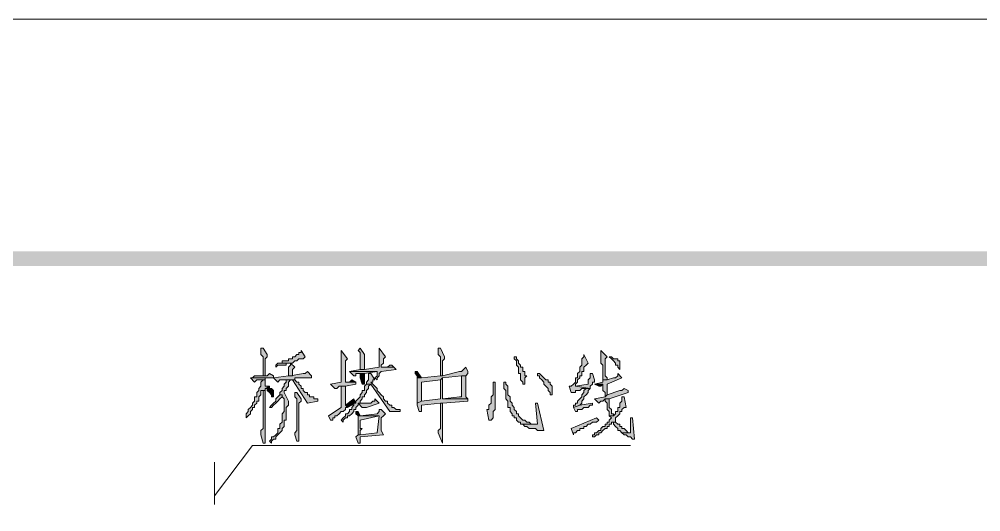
# Model space of a CAD drawing. Header units: millimetres. Extents: x 6 to 291, y 4 to 206.
# Drawn here: x 142.3 to 161.59, y 195.86 to 205.74 of the extents above; entities that cross this region are included whole.
import ezdxf

# ---------------------------------------------------------------- set-up
doc = ezdxf.new("R2010")
doc.units = ezdxf.units.MM
doc.layers.add('C00-00-00', color=7, linetype='Continuous')

msp = doc.modelspace()

# ---------------------------------------------------------------- hatches: boundary and pattern name
at = {"layer": 'C00-00-00'}
h = msp.add_hatch(color=256, dxfattribs=at)
h.dxf.hatch_style = 2
h.paths.add_polyline_path([(17.653, 201.083336), (17.907, 200.787002), (286.469659, 201.083336)])
h = msp.add_hatch(color=256, dxfattribs=at)
h.dxf.hatch_style = 2
h.paths.add_polyline_path([(17.907, 200.787002), (286.469659, 201.083336), (286.173327, 200.787002)])
h = msp.add_hatch(color=256, dxfattribs=at)
h.dxf.hatch_style = 2
h.paths.add_polyline_path([(147.193002, 199.136003), (147.150669, 199.136003), (147.150669, 199.093669), (147.150669, 199.009003), (147.193002, 198.966669), (147.193002, 198.585669), (147.235335, 198.585669), (147.235335, 198.712669), (147.235335, 198.755003), (147.235335, 198.924336), (147.277669, 198.966669), (147.277669, 199.009003)])
h = msp.add_hatch(color=256, dxfattribs=at)
h.dxf.hatch_style = 2
h.paths.add_polyline_path([(147.955003, 199.093669), (147.955003, 199.051336), (147.91267, 199.051336), (147.91267, 199.009003), (147.870337, 199.009003), (147.828003, 198.966669), (147.78567, 198.966669), (147.78567, 198.924336), (147.743337, 198.924336), (147.701003, 198.924336), (147.701003, 198.882003), (147.65867, 198.882003), (147.616337, 198.882003), (147.574003, 198.882003), (147.574003, 198.839669), (147.53167, 198.839669), (147.743337, 198.839669), (147.743337, 198.797336), (147.701003, 198.755003), (147.701003, 198.670336), (147.701003, 198.628003), (147.701003, 198.585669), (147.743337, 198.585669), (147.78567, 198.585669), (147.78567, 198.628003), (147.78567, 198.670336), (147.78567, 198.712669), (147.828003, 198.755003), (147.743337, 198.839669), (147.78567, 198.839669), (147.828003, 198.882003), (147.870337, 198.882003), (147.91267, 198.924336), (147.955003, 198.924336), (147.997337, 198.924336), (148.03967, 198.966669)])
h = msp.add_hatch(color=256, dxfattribs=at)
h.dxf.hatch_style = 2
h.paths.add_polyline_path([(148.759331, 199.093669), (148.759331, 199.051336), (148.759331, 198.966669), (148.759331, 198.458669), (148.547664, 198.416336), (148.632331, 198.331669), (148.674664, 198.331669), (148.716997, 198.374003), (148.759331, 198.374003), (148.843997, 198.374003), (149.055664, 198.416336), (149.055664, 198.458669), (148.843997, 198.458669), (148.843997, 198.670336), (148.843997, 198.797336), (148.843997, 198.839669), (148.843997, 198.882003), (148.886331, 198.924336)])
h = msp.add_hatch(color=256, dxfattribs=at)
h.dxf.hatch_style = 2
h.paths.add_polyline_path([(149.521332, 199.136003), (149.521332, 199.093669), (149.521332, 199.051336), (149.521332, 198.839669), (149.521332, 198.755003), (149.224999, 198.712669), (149.140332, 198.712669), (148.928665, 198.670336), (149.478999, 198.670336), (149.478999, 198.628003), (149.478999, 198.585669), (149.436665, 198.543336), (149.478999, 198.501003), (149.478999, 198.543336), (149.521332, 198.585669), (149.521332, 198.628003), (149.563665, 198.670336), (149.859999, 198.712669), (149.817665, 198.755003), (149.563665, 198.755003), (149.563665, 198.797336), (149.605999, 198.839669), (149.605999, 198.882003), (149.605999, 198.924336), (149.648332, 198.966669)])
h = msp.add_hatch(color=256, dxfattribs=at)
h.dxf.hatch_style = 2
h.paths.add_polyline_path([(149.140331, 199.136003), (149.097998, 199.093669), (149.140331, 199.051336), (149.140331, 199.009003), (149.140331, 198.966669), (149.140331, 198.712669), (149.224998, 198.712669), (149.224998, 198.966669), (149.224998, 199.009003)])
h = msp.add_hatch(color=256, dxfattribs=at)
h.dxf.hatch_style = 2
h.paths.add_polyline_path([(150.749003, 199.136003), (150.706669, 199.136003), (150.706669, 199.093669), (150.706669, 199.009003), (150.749003, 198.966669), (150.749003, 198.585669), (150.791336, 198.585669), (150.791336, 198.712669), (150.791336, 198.755003), (150.791336, 198.882003), (150.833669, 198.924336), (150.833669, 198.966669)])
h = msp.add_hatch(color=256, dxfattribs=at)
h.dxf.hatch_style = 2
h.paths.add_polyline_path([(153.627671, 199.009003), (153.627671, 198.96667), (153.585337, 198.924336), (153.585337, 198.83967), (153.585337, 198.797336), (153.543004, 198.755003), (153.543004, 198.71267), (153.543004, 198.670336), (153.500671, 198.628003), (153.500671, 198.58567), (153.500671, 198.543336), (153.458337, 198.543336), (153.458337, 198.501003), (153.458337, 198.45867), (153.416004, 198.416336), (153.373671, 198.374003), (153.331337, 198.374003), (153.373671, 198.247003), (153.416004, 198.247003), (153.458337, 198.247003), (153.458337, 198.289336), (153.500671, 198.289336), (153.543004, 198.289336), (153.585337, 198.33167), (153.627671, 198.33167), (153.754671, 198.33167), (153.458337, 198.374003), (153.458337, 198.416336), (153.500671, 198.45867), (153.500671, 198.501003), (153.543004, 198.543336), (153.543004, 198.58567), (153.585337, 198.58567), (153.585337, 198.628003), (153.585337, 198.670336), (153.627671, 198.670336), (153.627671, 198.71267), (153.627671, 198.755003), (153.670004, 198.797336), (153.712337, 198.83967)])
h = msp.add_hatch(color=256, dxfattribs=at)
h.dxf.hatch_style = 2
h.paths.add_polyline_path([(153.966329, 199.093669), (153.966329, 199.051336), (153.966329, 199.009003), (153.966329, 198.839669), (154.008662, 198.797336), (154.008662, 198.501003), (154.093329, 198.501003), (154.093329, 198.543336), (154.050996, 198.585669), (154.050996, 198.797336), (154.050996, 198.924336), (154.093329, 198.966669)])
h = msp.add_hatch(color=256, dxfattribs=at)
h.dxf.hatch_style = 2
h.paths.add_polyline_path([(147.53166, 198.839669), (147.489327, 198.839669), (147.446994, 198.797335), (147.446994, 198.755002), (147.489327, 198.797335), (147.573994, 198.797335), (147.616327, 198.797335), (147.65866, 198.797335), (147.65866, 198.839669), (147.743327, 198.839669)])
h = msp.add_hatch(color=256, dxfattribs=at)
h.dxf.hatch_style = 2
h.paths.add_polyline_path([(152.273005, 198.96667), (152.230672, 198.96667), (152.230672, 198.924336), (152.273005, 198.882003), (152.273005, 198.83967), (152.273005, 198.797336), (152.315339, 198.755003), (152.315339, 198.71267), (152.315339, 198.670336), (152.315339, 198.628003), (152.357672, 198.628003), (152.357672, 198.58567), (152.357672, 198.543336), (152.357672, 198.501003), (152.400005, 198.45867), (152.400005, 198.416336), (152.442339, 198.416336), (152.442339, 198.45867), (152.442339, 198.501003), (152.442339, 198.543336), (152.484672, 198.58567), (152.442339, 198.58567), (152.442339, 198.628003), (152.442339, 198.670336), (152.400005, 198.670336), (152.400005, 198.71267), (152.400005, 198.755003), (152.357672, 198.755003), (152.357672, 198.797336), (152.315339, 198.83967), (152.315339, 198.882003), (152.273005, 198.924336)])
h = msp.add_hatch(color=256, dxfattribs=at)
h.dxf.hatch_style = 2
h.paths.add_polyline_path([(154.177992, 198.96667), (154.135659, 198.96667), (154.177992, 198.924336), (154.220326, 198.882003), (154.262659, 198.83967), (154.262659, 198.797336), (154.304992, 198.797336), (154.304992, 198.755003), (154.347326, 198.71267), (154.347326, 198.755003), (154.347326, 198.882003), (154.304992, 198.882003), (154.304992, 198.924336), (154.262659, 198.924336), (154.220326, 198.924336)])
h = msp.add_hatch(color=256, dxfattribs=at)
h.dxf.hatch_style = 2
h.paths.add_polyline_path([(147.319997, 198.628002), (147.277663, 198.585669), (147.150663, 198.585669), (147.10833, 198.585669), (147.023663, 198.585669), (146.98133, 198.543336), (146.938997, 198.543336), (147.404663, 198.543336), (147.404663, 198.585669)])
h = msp.add_hatch(color=256, dxfattribs=at)
h.dxf.hatch_style = 2
h.paths.add_polyline_path([(148.081998, 198.670336), (148.039665, 198.628002), (147.997331, 198.628002), (147.743331, 198.585669), (147.700998, 198.585669), (147.404665, 198.543336), (147.489331, 198.458669), (147.531665, 198.501002), (147.573998, 198.501002), (147.658665, 198.501002), (147.827998, 198.501002), (147.827998, 198.543336), (148.166665, 198.543336), (148.166665, 198.585669)])
h = msp.add_hatch(color=256, dxfattribs=at)
h.dxf.hatch_style = 2
h.paths.add_polyline_path([(148.928668, 198.670336), (149.013335, 198.585669), (149.055668, 198.585669), (149.055668, 198.628002), (149.140335, 198.628002), (149.225001, 198.628002), (149.479001, 198.670336)])
h = msp.add_hatch(color=256, dxfattribs=at)
h.dxf.hatch_style = 2
h.paths.add_polyline_path([(149.225, 198.628002), (149.140333, 198.628002), (149.140333, 198.543336), (149.182667, 198.416336), (149.225, 198.416336)])
h = msp.add_hatch(color=256, dxfattribs=at)
h.dxf.hatch_style = 2
h.paths.add_polyline_path([(149.351995, 198.628002), (149.309661, 198.628002), (149.309661, 198.585669), (149.309661, 198.543336), (149.309661, 198.501002), (149.267328, 198.458669), (149.267328, 198.416336), (149.351995, 198.416336), (149.732995, 197.866002), (149.944661, 197.866002), (149.944661, 197.908336), (149.902328, 197.908336), (149.859995, 197.908336), (149.817661, 197.950669), (149.775328, 197.950669), (149.775328, 197.993002), (149.732995, 197.993002), (149.690661, 198.035336), (149.690661, 198.077669), (149.648328, 198.077669), (149.605995, 198.120002), (149.605995, 198.162336), (149.563661, 198.204669), (149.521328, 198.247002), (149.478995, 198.289336), (149.478995, 198.331669), (149.436661, 198.374002), (149.394328, 198.416336), (149.351995, 198.458669), (149.394328, 198.458669), (149.394328, 198.501002), (149.436661, 198.501002)])
h = msp.add_hatch(color=256, dxfattribs=at)
h.dxf.hatch_style = 2
h.paths.add_polyline_path([(149.775338, 198.797335), (149.733004, 198.797335), (149.690671, 198.755002), (149.563671, 198.755002), (149.817671, 198.755002)])
h = msp.add_hatch(color=256, dxfattribs=at)
h.dxf.hatch_style = 2
h.paths.add_polyline_path([(150.283333, 198.670336), (150.241, 198.670336), (150.241, 198.628002), (150.283333, 198.585669), (150.283333, 198.543336), (150.368, 198.543336)])
h = msp.add_hatch(color=256, dxfattribs=at)
h.dxf.hatch_style = 2
h.paths.add_polyline_path([(151.256998, 198.755002), (151.214665, 198.712669), (151.172331, 198.670336), (151.129998, 198.670336), (150.791331, 198.585669), (150.748998, 198.585669), (150.367998, 198.543336), (150.283331, 198.543336), (150.283331, 198.501002), (150.283331, 198.035336), (150.367998, 198.077669), (150.367998, 198.120002), (150.367998, 198.289336), (150.367998, 198.331669), (150.367998, 198.458669), (150.748998, 198.501002), (150.791331, 198.543336), (151.172331, 198.585669), (151.256998, 198.585669), (151.299331, 198.628002), (151.299331, 198.670336)])
h = msp.add_hatch(color=256, dxfattribs=at)
h.dxf.hatch_style = 2
h.paths.add_polyline_path([(152.696332, 198.628002), (152.696332, 198.585669), (152.738665, 198.585669), (152.738665, 198.543336), (152.780999, 198.501002), (152.823332, 198.458669), (152.823332, 198.416336), (152.865665, 198.374002), (152.907999, 198.331669), (152.907999, 198.289336), (152.950332, 198.247002), (152.950332, 198.204669), (152.992665, 198.204669), (152.992665, 198.374002), (152.950332, 198.416336), (152.950332, 198.458669), (152.907999, 198.458669), (152.907999, 198.501002), (152.865665, 198.501002), (152.823332, 198.543336), (152.780999, 198.585669), (152.738665, 198.628002)])
h = msp.add_hatch(color=256, dxfattribs=at)
h.dxf.hatch_style = 2
h.paths.add_polyline_path([(153.797008, 198.628002), (153.754674, 198.628002), (153.754674, 198.585669), (153.754674, 198.543336), (153.712341, 198.501002), (153.712341, 198.458669), (153.712341, 198.416336), (153.458341, 198.374002), (153.754674, 198.331669), (153.754674, 198.374002), (153.797008, 198.416336), (153.797008, 198.458669), (153.839341, 198.458669), (153.839341, 198.501002)])
h = msp.add_hatch(color=256, dxfattribs=at)
h.dxf.hatch_style = 2
h.paths.add_polyline_path([(154.305003, 198.628002), (154.305003, 198.585669), (154.26267, 198.543336), (154.220337, 198.543336), (154.093337, 198.501002), (154.00867, 198.501002), (154.00867, 198.458669), (153.839337, 198.416336), (154.00867, 198.416336), (154.00867, 198.289336), (154.051003, 198.247002), (154.051003, 198.162336), (154.093337, 198.204669), (154.093337, 198.289336), (154.093337, 198.331669), (154.093337, 198.416336), (154.38967, 198.543336)])
h = msp.add_hatch(color=256, dxfattribs=at)
h.dxf.hatch_style = 2
h.paths.add_polyline_path([(147.235328, 198.501002), (147.192995, 198.501002), (147.150661, 198.458669), (147.150661, 198.416336), (147.150661, 198.374002), (147.108328, 198.331669), (147.108328, 198.289336), (147.065995, 198.247002), (147.065995, 198.204669), (147.065995, 198.162336), (147.023661, 198.162336), (147.023661, 198.120002), (147.023661, 198.077669), (146.981328, 198.035336), (146.981328, 197.993002), (146.938995, 197.950669), (146.896661, 197.908336), (146.896661, 197.866002), (146.854328, 197.823669), (146.854328, 197.781336), (146.854328, 197.739002), (146.896661, 197.781336), (146.938995, 197.823669), (146.938995, 197.866002), (146.981328, 197.908336), (146.981328, 197.950669), (147.023661, 197.950669), (147.023661, 197.993002), (147.065995, 198.035336), (147.065995, 198.077669), (147.108328, 198.077669), (147.108328, 198.120002), (147.108328, 198.162336), (147.150661, 198.204669), (147.150661, 198.247002), (147.150661, 198.289336), (147.192995, 198.289336), (147.235328, 198.289336), (147.235328, 198.331669), (147.319995, 198.374002), (147.277661, 198.374002), (147.235328, 198.374002)])
h = msp.add_hatch(color=256, dxfattribs=at)
h.dxf.hatch_style = 2
h.paths.add_polyline_path([(146.938996, 198.543336), (147.023663, 198.458669), (147.065996, 198.501002), (147.235329, 198.501002), (147.235329, 198.543336), (147.404663, 198.543336)])
h = msp.add_hatch(color=256, dxfattribs=at)
h.dxf.hatch_style = 2
h.paths.add_polyline_path([(147.74334, 198.501002), (147.658673, 198.501002), (147.658673, 198.458669), (147.61634, 198.416336), (147.61634, 198.374002), (147.574006, 198.331669), (147.574006, 198.289336), (147.531673, 198.247002), (147.531673, 198.204669), (147.574006, 198.204669), (147.574006, 198.162336), (147.61634, 198.120002), (147.61634, 197.866002), (147.574006, 197.823669), (147.574006, 197.739002), (147.574006, 197.696669), (147.574006, 197.654336), (147.531673, 197.612002), (147.531673, 197.569669), (147.531673, 197.527336), (147.48934, 197.527336), (147.48934, 197.485002), (147.48934, 197.442669), (147.447006, 197.400336), (147.404673, 197.358002), (147.36234, 197.358002), (147.36234, 197.315669), (147.320006, 197.273336), (147.36234, 197.231002), (147.36234, 197.273336), (147.404673, 197.315669), (147.447006, 197.315669), (147.447006, 197.358002), (147.48934, 197.400336), (147.531673, 197.442669), (147.574006, 197.485002), (147.574006, 197.527336), (147.61634, 197.569669), (147.61634, 197.612002), (147.61634, 197.654336), (147.61634, 197.696669), (147.658673, 197.696669), (147.658673, 197.739002), (147.658673, 197.781336), (147.658673, 197.950669), (147.701006, 197.993002), (147.701006, 198.035336), (147.701006, 198.077669), (147.61634, 198.247002), (147.61634, 198.289336), (147.658673, 198.289336), (147.658673, 198.331669), (147.701006, 198.374002), (147.701006, 198.416336), (147.701006, 198.458669)])
h = msp.add_hatch(color=256, dxfattribs=at)
h.dxf.hatch_style = 2
h.paths.add_polyline_path([(147.827992, 198.501002), (147.785659, 198.501002), (148.081992, 198.035336), (148.293659, 198.077669), (148.293659, 198.120002), (148.251326, 198.120002), (148.208992, 198.120002), (148.208992, 198.162336), (148.166659, 198.162336), (148.124326, 198.162336), (148.124326, 198.204669), (148.081992, 198.204669), (148.081992, 198.247002), (148.039659, 198.247002), (147.997326, 198.289336), (147.997326, 198.331669), (147.954992, 198.331669), (147.954992, 198.374002), (147.912659, 198.416336), (147.912659, 198.458669), (147.870326, 198.458669)])
h = msp.add_hatch(color=256, dxfattribs=at)
h.dxf.hatch_style = 2
h.paths.add_polyline_path([(148.970994, 198.501002), (148.928661, 198.458669), (148.886328, 198.458669), (148.843994, 198.458669), (149.055661, 198.458669)])
h = msp.add_hatch(color=256, dxfattribs=at)
h.dxf.hatch_style = 2
h.paths.add_polyline_path([(150.791329, 198.543336), (150.748996, 198.501002), (150.748996, 198.120002), (150.367996, 198.077669), (150.283329, 198.035336), (150.283329, 197.993002), (150.325662, 197.866002), (150.367996, 197.866002), (150.367996, 197.908336), (150.367996, 197.993002), (150.748996, 198.035336), (150.791329, 198.035336), (151.299329, 198.077669), (151.299329, 198.120002), (150.791329, 198.120002), (150.791329, 198.204669), (150.791329, 198.289336)])
h = msp.add_hatch(color=256, dxfattribs=at)
h.dxf.hatch_style = 2
h.paths.add_polyline_path([(151.256998, 198.585669), (151.172331, 198.585669), (151.172331, 198.162336), (151.129998, 198.162336), (150.791331, 198.120002), (151.299331, 198.120002), (151.256998, 198.162336), (151.256998, 198.543336)])
h = msp.add_hatch(color=256, dxfattribs=at)
h.dxf.hatch_style = 2
h.paths.add_polyline_path([(151.849662, 198.458669), (151.807329, 198.458669), (151.807329, 198.204669), (151.764996, 198.162336), (151.764996, 198.077669), (151.764996, 198.035336), (151.722662, 197.993002), (151.722662, 197.950669), (151.722662, 197.908336), (151.680329, 197.908336), (151.722662, 197.696669), (151.764996, 197.696669), (151.807329, 197.739002), (151.807329, 197.781336), (151.807329, 197.823669), (151.807329, 197.866002), (151.849662, 197.908336), (151.849662, 197.950669), (151.849662, 198.120002), (151.849662, 198.162336)])
h = msp.add_hatch(color=256, dxfattribs=at)
h.dxf.hatch_style = 2
h.paths.add_polyline_path([(152.061326, 198.458669), (152.018992, 198.458669), (152.018992, 198.331669), (152.061326, 198.289336), (152.061326, 198.204669), (152.061326, 198.162336), (152.061326, 198.120002), (152.103659, 198.077669), (152.103659, 198.035336), (152.103659, 197.993002), (152.103659, 197.950669), (152.145992, 197.950669), (152.145992, 197.908336), (152.145992, 197.866002), (152.188326, 197.823669), (152.188326, 197.781336), (152.230659, 197.781336), (152.230659, 197.739002), (152.272992, 197.739002), (152.272992, 197.696669), (152.315326, 197.654336), (152.357659, 197.654336), (152.357659, 197.612002), (152.399992, 197.612002), (152.696326, 197.612002), (152.653992, 197.612002), (152.611659, 197.612002), (152.569326, 197.612002), (152.526992, 197.654336), (152.484659, 197.654336), (152.442326, 197.696669), (152.399992, 197.696669), (152.357659, 197.739002), (152.315326, 197.781336), (152.315326, 197.823669), (152.272992, 197.823669), (152.272992, 197.866002), (152.230659, 197.908336), (152.230659, 197.950669), (152.188326, 197.993002), (152.188326, 198.035336), (152.145992, 198.077669), (152.145992, 198.120002), (152.145992, 198.162336), (152.103659, 198.204669), (152.103659, 198.247002), (152.103659, 198.289336), (152.103659, 198.374002), (152.061326, 198.416336)])
h = msp.add_hatch(color=256, dxfattribs=at)
h.dxf.hatch_style = 2
h.paths.add_polyline_path([(147.235328, 198.289336), (147.192995, 198.289336), (147.192995, 198.247002), (147.192995, 197.527336), (147.150661, 197.485002), (147.150661, 197.442669), (147.150661, 197.400336), (147.192995, 197.231002), (147.235328, 197.231002)])
h = msp.add_hatch(color=256, dxfattribs=at)
h.dxf.hatch_style = 2
h.paths.add_polyline_path([(147.319997, 198.374002), (147.23533, 198.331669), (147.277663, 198.331669), (147.277663, 198.289336), (147.319997, 198.247002), (147.36233, 198.204669), (147.36233, 198.162336), (147.404663, 198.162336), (147.404663, 198.289336), (147.36233, 198.331669), (147.319997, 198.331669)])
h = msp.add_hatch(color=256, dxfattribs=at)
h.dxf.hatch_style = 2
h.paths.add_polyline_path([(147.870335, 198.247002), (147.828001, 198.247002), (147.828001, 198.204669), (147.828001, 198.162336), (147.870335, 198.120002), (147.870335, 197.485002), (147.828001, 197.442669), (147.828001, 197.400336), (147.870335, 197.273336), (147.912668, 197.273336), (147.912668, 197.442669), (147.912668, 198.035336), (147.955001, 198.077669), (147.955001, 198.120002)])
h = msp.add_hatch(color=256, dxfattribs=at)
h.dxf.hatch_style = 2
h.paths.add_polyline_path([(148.843999, 198.374002), (148.759333, 198.374002), (148.759333, 197.950669), (148.505333, 197.781336), (148.547666, 197.696669), (148.589999, 197.696669), (148.589999, 197.739002), (148.632333, 197.739002), (148.632333, 197.781336), (148.674666, 197.781336), (148.716999, 197.823669), (148.759333, 197.866002), (148.801666, 197.866002), (148.843999, 197.908336), (148.843999, 197.950669), (148.886333, 197.950669), (148.843999, 197.993002), (148.843999, 198.289336)])
h = msp.add_hatch(color=256, dxfattribs=at)
h.dxf.hatch_style = 2
h.paths.add_polyline_path([(149.267326, 198.416336), (149.224993, 198.374002), (149.224993, 198.331669), (149.224993, 198.289336), (149.18266, 198.289336), (149.18266, 198.247002), (149.140326, 198.204669), (149.140326, 198.162336), (149.097993, 198.120002), (149.05566, 198.077669), (149.05566, 198.035336), (149.013326, 198.035336), (149.013326, 197.993002), (148.970993, 197.950669), (148.970993, 197.908336), (148.92866, 197.908336), (148.92866, 197.866002), (148.886326, 197.823669), (148.843993, 197.823669), (148.843993, 197.781336), (148.80166, 197.739002), (148.759326, 197.696669), (148.80166, 197.654336), (148.80166, 197.696669), (148.843993, 197.739002), (148.886326, 197.739002), (148.886326, 197.781336), (148.92866, 197.781336), (148.970993, 197.823669), (149.013326, 197.866002), (149.013326, 197.908336), (149.05566, 197.908336), (149.05566, 197.950669), (149.097993, 197.993002), (149.097993, 198.035336), (149.140326, 198.035336), (149.140326, 198.077669), (149.18266, 198.120002), (149.18266, 198.162336), (149.224993, 198.162336), (149.224993, 198.204669), (149.267326, 198.247002), (149.267326, 198.289336), (149.30966, 198.331669), (149.30966, 198.374002), (149.351993, 198.416336)])
h = msp.add_hatch(color=256, dxfattribs=at)
h.dxf.hatch_style = 2
h.paths.add_polyline_path([(153.754665, 198.331669), (153.669999, 198.331669), (153.627665, 198.289336), (153.627665, 198.247002), (153.585332, 198.204669), (153.585332, 198.162336), (153.542999, 198.120002), (153.500665, 198.077669), (153.500665, 198.035336), (153.458332, 198.035336), (153.458332, 197.993002), (153.415999, 197.993002), (153.415999, 197.950669), (153.542999, 197.993002), (153.585332, 198.035336), (153.585332, 198.077669), (153.627665, 198.120002), (153.627665, 198.162336), (153.669999, 198.204669), (153.712332, 198.247002), (153.712332, 198.289336)])
h = msp.add_hatch(color=256, dxfattribs=at)
h.dxf.hatch_style = 2
h.paths.add_polyline_path([(154.431998, 198.331669), (154.389665, 198.289336), (154.347331, 198.289336), (154.093331, 198.204669), (154.050998, 198.162336), (153.839331, 198.120002), (153.923998, 198.035336), (153.966331, 198.077669), (154.008665, 198.077669), (154.050998, 198.120002), (154.135665, 198.120002), (154.516665, 198.247002), (154.516665, 198.289336)])
h = msp.add_hatch(color=256, dxfattribs=at)
h.dxf.hatch_style = 2
h.paths.add_polyline_path([(153.839334, 198.416336), (153.924001, 198.374002), (153.966334, 198.374002), (154.008667, 198.416336)])
h = msp.add_hatch(color=256, dxfattribs=at)
h.dxf.hatch_style = 2
h.paths.add_polyline_path([(147.53166, 198.204669), (147.489327, 198.162336), (147.446994, 198.120003), (147.446994, 198.077669), (147.40466, 198.035336), (147.362327, 197.993003), (147.319994, 197.950669), (147.362327, 197.950669), (147.40466, 197.993003), (147.446994, 198.035336), (147.489327, 198.077669), (147.53166, 198.120003), (147.573994, 198.162336), (147.573994, 198.204669)])
h = msp.add_hatch(color=256, dxfattribs=at)
h.dxf.hatch_style = 2
h.paths.add_polyline_path([(149.013337, 198.120003), (148.844003, 197.993003), (148.886337, 197.950669), (148.971003, 197.993003), (149.013337, 198.035336), (149.05567, 198.035336)])
h = msp.add_hatch(color=256, dxfattribs=at)
h.dxf.hatch_style = 2
h.paths.add_polyline_path([(149.436663, 198.120003), (149.436663, 198.077669), (149.39433, 198.077669), (149.351997, 198.035336), (149.097997, 198.035336), (149.182663, 197.950669), (149.224997, 197.950669), (149.26733, 197.950669), (149.52133, 198.035336)])
h = msp.add_hatch(color=256, dxfattribs=at)
h.dxf.hatch_style = 2
h.paths.add_polyline_path([(150.791329, 198.035336), (150.748996, 198.035336), (150.748996, 197.527336), (150.706662, 197.485003), (150.706662, 197.442669), (150.791329, 197.231003), (150.791329, 197.485003), (150.791329, 197.569669), (150.791329, 197.654336)])
h = msp.add_hatch(color=256, dxfattribs=at)
h.dxf.hatch_style = 2
h.paths.add_polyline_path([(152.654006, 198.035336), (152.696339, 197.612003), (152.400006, 197.612003), (152.442339, 197.569669), (152.484672, 197.569669), (152.527006, 197.527336), (152.569339, 197.527336), (152.654006, 197.527336), (152.696339, 197.485003), (152.823339, 197.485003), (152.696339, 198.035336)])
h = msp.add_hatch(color=256, dxfattribs=at)
h.dxf.hatch_style = 2
h.paths.add_polyline_path([(153.797008, 198.035336), (153.543008, 197.993003), (153.416008, 197.950669), (153.458341, 197.866003), (153.500674, 197.866003), (153.500674, 197.908336), (153.543008, 197.908336), (153.585341, 197.908336), (153.627674, 197.950669), (153.670008, 197.950669), (153.712341, 197.950669), (153.754674, 197.993003), (153.797008, 197.993003)])
h = msp.add_hatch(color=256, dxfattribs=at)
h.dxf.hatch_style = 2
h.paths.add_polyline_path([(154.389672, 198.162336), (154.389672, 198.120003), (154.389672, 198.077669), (154.347339, 198.035336), (154.347339, 197.993003), (154.347339, 197.950669), (154.305005, 197.950669), (154.305005, 197.908336), (154.305005, 197.866003), (154.262672, 197.866003), (154.262672, 197.823669), (154.220339, 197.781336), (154.135672, 197.781336), (154.178005, 197.739003), (154.135672, 197.696669), (154.135672, 197.654336), (154.093339, 197.654336), (154.093339, 197.612003), (154.051005, 197.612003), (154.051005, 197.569669), (154.008672, 197.569669), (153.966339, 197.527336), (153.966339, 197.485003), (153.924005, 197.485003), (153.881672, 197.442669), (153.839339, 197.442669), (153.839339, 197.400336), (153.797005, 197.400336), (153.797005, 197.358003), (153.839339, 197.358003), (153.881672, 197.400336), (153.924005, 197.400336), (153.924005, 197.442669), (153.966339, 197.442669), (154.008672, 197.485003), (154.051005, 197.527336), (154.093339, 197.527336), (154.093339, 197.569669), (154.135672, 197.569669), (154.135672, 197.612003), (154.178005, 197.612003), (154.178005, 197.654336), (154.220339, 197.654336), (154.262672, 197.654336), (154.262672, 197.696669), (154.262672, 197.739003), (154.305005, 197.781336), (154.347339, 197.823669), (154.347339, 197.866003), (154.389672, 197.866003), (154.389672, 197.908336), (154.432005, 197.950669), (154.474339, 197.950669), (154.432005, 198.162336)])
h = msp.add_hatch(color=256, dxfattribs=at)
h.dxf.hatch_style = 2
h.paths.add_polyline_path([(154.135666, 198.120003), (154.050999, 198.120003), (154.050999, 198.077669), (154.093333, 198.035336), (154.093333, 197.993003), (154.093333, 197.950669), (154.093333, 197.908336), (154.135666, 197.866003), (154.135666, 197.823669), (154.135666, 197.781336), (154.220333, 197.781336), (154.220333, 197.823669), (154.177999, 197.823669), (154.177999, 197.866003), (154.177999, 197.908336), (154.135666, 197.950669), (154.135666, 198.035336), (154.135666, 198.077669)])
h = msp.add_hatch(color=256, dxfattribs=at)
h.dxf.hatch_style = 2
h.paths.add_polyline_path([(149.098005, 197.866003), (149.055672, 197.866003), (149.055672, 197.82367), (149.098005, 197.781336), (149.140339, 197.781336)])
h = msp.add_hatch(color=256, dxfattribs=at)
h.dxf.hatch_style = 2
h.paths.add_polyline_path([(149.563674, 197.908336), (149.521341, 197.908336), (149.521341, 197.866003), (149.479008, 197.82367), (149.140341, 197.781336), (149.098008, 197.781336), (149.521341, 197.781336), (149.479008, 197.44267), (149.140341, 197.400336), (149.098008, 197.400336), (149.055674, 197.358003), (149.098008, 197.231003), (149.140341, 197.231003), (149.140341, 197.358003), (149.606008, 197.400336), (149.563674, 197.485003), (149.563674, 197.527336), (149.563674, 197.612003), (149.563674, 197.739003), (149.606008, 197.781336), (149.648341, 197.82367)])
h = msp.add_hatch(color=256, dxfattribs=at)
h.dxf.hatch_style = 2
h.paths.add_polyline_path([(149.098005, 197.781335), (149.098005, 197.400335), (149.140339, 197.400335), (149.140339, 197.485002), (149.182672, 197.527335), (149.140339, 197.527335), (149.140339, 197.696669), (149.521339, 197.781335)])
h = msp.add_hatch(color=256, dxfattribs=at)
h.dxf.hatch_style = 2
h.paths.add_polyline_path([(153.88166, 197.739002), (153.37366, 197.527335), (153.415994, 197.400335), (153.415994, 197.442669), (153.458327, 197.442669), (153.50066, 197.485002), (153.542994, 197.485002), (153.542994, 197.527335), (153.585327, 197.527335), (153.62766, 197.527335), (153.62766, 197.569669), (153.669994, 197.569669), (153.712327, 197.612002), (153.75466, 197.612002), (153.796994, 197.654335), (153.88166, 197.654335), (153.923994, 197.696669)])
h = msp.add_hatch(color=256, dxfattribs=at)
h.dxf.hatch_style = 2
h.paths.add_polyline_path([(154.262661, 197.654336), (154.220328, 197.654336), (154.220328, 197.612002), (154.262661, 197.569669), (154.304994, 197.527336), (154.304994, 197.485002), (154.347328, 197.485002), (154.389661, 197.442669), (154.558994, 197.442669), (154.516661, 197.442669), (154.474328, 197.485002), (154.431994, 197.527336), (154.389661, 197.527336), (154.389661, 197.569669), (154.347328, 197.569669), (154.347328, 197.612002), (154.304994, 197.612002)])
h = msp.add_hatch(color=256, dxfattribs=at)
h.dxf.hatch_style = 2
h.paths.add_polyline_path([(154.558993, 197.739002), (154.558993, 197.442669), (154.38966, 197.442669), (154.431993, 197.400335), (154.474326, 197.400335), (154.51666, 197.358002), (154.558993, 197.358002), (154.601326, 197.315669), (154.64366, 197.315669), (154.601326, 197.739002)])

# ---------------------------------------------------------------- linework, layer by layer
at = {"layer": 'C00-00-00', "lineweight": 15}
msp.add_lwpolyline([(291.126319, 205.740002), (5.799667, 205.740002), (5.799667, 3.979343), (291.126319, 3.979343)], dxfattribs=at)
at = {"layer": 'C00-00-00', "lineweight": 13}
for points in [[(147.193002, 199.136003), (147.150669, 199.136003), (147.150669, 199.093669), (147.150669, 199.009003), (147.193002, 198.966669), (147.193002, 198.585669), (147.235335, 198.585669), (147.235335, 198.712669), (147.235335, 198.755003), (147.235335, 198.924336), (147.277669, 198.966669), (147.277669, 199.009003)], [(147.955003, 199.093669), (147.955003, 199.051336), (147.91267, 199.051336), (147.91267, 199.009003), (147.870337, 199.009003), (147.828003, 198.966669), (147.78567, 198.966669), (147.78567, 198.924336), (147.743337, 198.924336), (147.701003, 198.924336), (147.701003, 198.882003), (147.65867, 198.882003), (147.616337, 198.882003), (147.574003, 198.882003), (147.574003, 198.839669), (147.53167, 198.839669), (147.743337, 198.839669), (147.743337, 198.797336), (147.701003, 198.755003), (147.701003, 198.670336), (147.701003, 198.628003), (147.701003, 198.585669), (147.743337, 198.585669), (147.78567, 198.585669), (147.78567, 198.628003), (147.78567, 198.670336), (147.78567, 198.712669), (147.828003, 198.755003), (147.743337, 198.839669), (147.78567, 198.839669), (147.828003, 198.882003), (147.870337, 198.882003), (147.91267, 198.924336), (147.955003, 198.924336), (147.997337, 198.924336), (148.03967, 198.966669)], [(148.759331, 199.093669), (148.759331, 199.051336), (148.759331, 198.966669), (148.759331, 198.458669), (148.547664, 198.416336), (148.632331, 198.331669), (148.674664, 198.331669), (148.716997, 198.374003), (148.759331, 198.374003), (148.843997, 198.374003), (149.055664, 198.416336), (149.055664, 198.458669), (148.843997, 198.458669), (148.843997, 198.670336), (148.843997, 198.797336), (148.843997, 198.839669), (148.843997, 198.882003), (148.886331, 198.924336)], [(149.521332, 199.136003), (149.521332, 199.093669), (149.521332, 199.051336), (149.521332, 198.839669), (149.521332, 198.755003), (149.224999, 198.712669), (149.140332, 198.712669), (148.928665, 198.670336), (149.478999, 198.670336), (149.478999, 198.628003), (149.478999, 198.585669), (149.436665, 198.543336), (149.478999, 198.501003), (149.478999, 198.543336), (149.521332, 198.585669), (149.521332, 198.628003), (149.563665, 198.670336), (149.859999, 198.712669), (149.817665, 198.755003), (149.563665, 198.755003), (149.563665, 198.797336), (149.605999, 198.839669), (149.605999, 198.882003), (149.605999, 198.924336), (149.648332, 198.966669)], [(149.140331, 199.136003), (149.097998, 199.093669), (149.140331, 199.051336), (149.140331, 199.009003), (149.140331, 198.966669), (149.140331, 198.712669), (149.224998, 198.712669), (149.224998, 198.966669), (149.224998, 199.009003)], [(150.749003, 199.136003), (150.706669, 199.136003), (150.706669, 199.093669), (150.706669, 199.009003), (150.749003, 198.966669), (150.749003, 198.585669), (150.791336, 198.585669), (150.791336, 198.712669), (150.791336, 198.755003), (150.791336, 198.882003), (150.833669, 198.924336), (150.833669, 198.966669)], [(153.627671, 199.009003), (153.627671, 198.96667), (153.585337, 198.924336), (153.585337, 198.83967), (153.585337, 198.797336), (153.543004, 198.755003), (153.543004, 198.71267), (153.543004, 198.670336), (153.500671, 198.628003), (153.500671, 198.58567), (153.500671, 198.543336), (153.458337, 198.543336), (153.458337, 198.501003), (153.458337, 198.45867), (153.416004, 198.416336), (153.373671, 198.374003), (153.331337, 198.374003), (153.373671, 198.247003), (153.416004, 198.247003), (153.458337, 198.247003), (153.458337, 198.289336), (153.500671, 198.289336), (153.543004, 198.289336), (153.585337, 198.33167), (153.627671, 198.33167), (153.754671, 198.33167), (153.458337, 198.374003), (153.458337, 198.416336), (153.500671, 198.45867), (153.500671, 198.501003), (153.543004, 198.543336), (153.543004, 198.58567), (153.585337, 198.58567), (153.585337, 198.628003), (153.585337, 198.670336), (153.627671, 198.670336), (153.627671, 198.71267), (153.627671, 198.755003), (153.670004, 198.797336), (153.712337, 198.83967)], [(153.966329, 199.093669), (153.966329, 199.051336), (153.966329, 199.009003), (153.966329, 198.839669), (154.008662, 198.797336), (154.008662, 198.501003), (154.093329, 198.501003), (154.093329, 198.543336), (154.050996, 198.585669), (154.050996, 198.797336), (154.050996, 198.924336), (154.093329, 198.966669)], [(147.53166, 198.839669), (147.489327, 198.839669), (147.446994, 198.797335), (147.446994, 198.755002), (147.489327, 198.797335), (147.573994, 198.797335), (147.616327, 198.797335), (147.65866, 198.797335), (147.65866, 198.839669), (147.743327, 198.839669)], [(152.273005, 198.96667), (152.230672, 198.96667), (152.230672, 198.924336), (152.273005, 198.882003), (152.273005, 198.83967), (152.273005, 198.797336), (152.315339, 198.755003), (152.315339, 198.71267), (152.315339, 198.670336), (152.315339, 198.628003), (152.357672, 198.628003), (152.357672, 198.58567), (152.357672, 198.543336), (152.357672, 198.501003), (152.400005, 198.45867), (152.400005, 198.416336), (152.442339, 198.416336), (152.442339, 198.45867), (152.442339, 198.501003), (152.442339, 198.543336), (152.484672, 198.58567), (152.442339, 198.58567), (152.442339, 198.628003), (152.442339, 198.670336), (152.400005, 198.670336), (152.400005, 198.71267), (152.400005, 198.755003), (152.357672, 198.755003), (152.357672, 198.797336), (152.315339, 198.83967), (152.315339, 198.882003), (152.273005, 198.924336)], [(154.177992, 198.96667), (154.135659, 198.96667), (154.177992, 198.924336), (154.220326, 198.882003), (154.262659, 198.83967), (154.262659, 198.797336), (154.304992, 198.797336), (154.304992, 198.755003), (154.347326, 198.71267), (154.347326, 198.755003), (154.347326, 198.882003), (154.304992, 198.882003), (154.304992, 198.924336), (154.262659, 198.924336), (154.220326, 198.924336)], [(147.319997, 198.628002), (147.277663, 198.585669), (147.150663, 198.585669), (147.10833, 198.585669), (147.023663, 198.585669), (146.98133, 198.543336), (146.938997, 198.543336), (147.404663, 198.543336), (147.404663, 198.585669)], [(148.081998, 198.670336), (148.039665, 198.628002), (147.997331, 198.628002), (147.743331, 198.585669), (147.700998, 198.585669), (147.404665, 198.543336), (147.489331, 198.458669), (147.531665, 198.501002), (147.573998, 198.501002), (147.658665, 198.501002), (147.827998, 198.501002), (147.827998, 198.543336), (148.166665, 198.543336), (148.166665, 198.585669)], [(148.928668, 198.670336), (149.013335, 198.585669), (149.055668, 198.585669), (149.055668, 198.628002), (149.140335, 198.628002), (149.225001, 198.628002), (149.479001, 198.670336)], [(149.225, 198.628002), (149.140333, 198.628002), (149.140333, 198.543336), (149.182667, 198.416336), (149.225, 198.416336)], [(149.351995, 198.628002), (149.309661, 198.628002), (149.309661, 198.585669), (149.309661, 198.543336), (149.309661, 198.501002), (149.267328, 198.458669), (149.267328, 198.416336), (149.351995, 198.416336), (149.732995, 197.866002), (149.944661, 197.866002), (149.944661, 197.908336), (149.902328, 197.908336), (149.859995, 197.908336), (149.817661, 197.950669), (149.775328, 197.950669), (149.775328, 197.993002), (149.732995, 197.993002), (149.690661, 198.035336), (149.690661, 198.077669), (149.648328, 198.077669), (149.605995, 198.120002), (149.605995, 198.162336), (149.563661, 198.204669), (149.521328, 198.247002), (149.478995, 198.289336), (149.478995, 198.331669), (149.436661, 198.374002), (149.394328, 198.416336), (149.351995, 198.458669), (149.394328, 198.458669), (149.394328, 198.501002), (149.436661, 198.501002)], [(149.775338, 198.797335), (149.733004, 198.797335), (149.690671, 198.755002), (149.563671, 198.755002), (149.817671, 198.755002)], [(150.283333, 198.670336), (150.241, 198.670336), (150.241, 198.628002), (150.283333, 198.585669), (150.283333, 198.543336), (150.368, 198.543336)], [(151.256998, 198.755002), (151.214665, 198.712669), (151.172331, 198.670336), (151.129998, 198.670336), (150.791331, 198.585669), (150.748998, 198.585669), (150.367998, 198.543336), (150.283331, 198.543336), (150.283331, 198.501002), (150.283331, 198.035336), (150.367998, 198.077669), (150.367998, 198.120002), (150.367998, 198.289336), (150.367998, 198.331669), (150.367998, 198.458669), (150.748998, 198.501002), (150.791331, 198.543336), (151.172331, 198.585669), (151.256998, 198.585669), (151.299331, 198.628002), (151.299331, 198.670336)], [(152.696332, 198.628002), (152.696332, 198.585669), (152.738665, 198.585669), (152.738665, 198.543336), (152.780999, 198.501002), (152.823332, 198.458669), (152.823332, 198.416336), (152.865665, 198.374002), (152.907999, 198.331669), (152.907999, 198.289336), (152.950332, 198.247002), (152.950332, 198.204669), (152.992665, 198.204669), (152.992665, 198.374002), (152.950332, 198.416336), (152.950332, 198.458669), (152.907999, 198.458669), (152.907999, 198.501002), (152.865665, 198.501002), (152.823332, 198.543336), (152.780999, 198.585669), (152.738665, 198.628002)], [(153.797008, 198.628002), (153.754674, 198.628002), (153.754674, 198.585669), (153.754674, 198.543336), (153.712341, 198.501002), (153.712341, 198.458669), (153.712341, 198.416336), (153.458341, 198.374002), (153.754674, 198.331669), (153.754674, 198.374002), (153.797008, 198.416336), (153.797008, 198.458669), (153.839341, 198.458669), (153.839341, 198.501002)], [(154.305003, 198.628002), (154.305003, 198.585669), (154.26267, 198.543336), (154.220337, 198.543336), (154.093337, 198.501002), (154.00867, 198.501002), (154.00867, 198.458669), (153.839337, 198.416336), (154.00867, 198.416336), (154.00867, 198.289336), (154.051003, 198.247002), (154.051003, 198.162336), (154.093337, 198.204669), (154.093337, 198.289336), (154.093337, 198.331669), (154.093337, 198.416336), (154.38967, 198.543336)], [(147.235328, 198.501002), (147.192995, 198.501002), (147.150661, 198.458669), (147.150661, 198.416336), (147.150661, 198.374002), (147.108328, 198.331669), (147.108328, 198.289336), (147.065995, 198.247002), (147.065995, 198.204669), (147.065995, 198.162336), (147.023661, 198.162336), (147.023661, 198.120002), (147.023661, 198.077669), (146.981328, 198.035336), (146.981328, 197.993002), (146.938995, 197.950669), (146.896661, 197.908336), (146.896661, 197.866002), (146.854328, 197.823669), (146.854328, 197.781336), (146.854328, 197.739002), (146.896661, 197.781336), (146.938995, 197.823669), (146.938995, 197.866002), (146.981328, 197.908336), (146.981328, 197.950669), (147.023661, 197.950669), (147.023661, 197.993002), (147.065995, 198.035336), (147.065995, 198.077669), (147.108328, 198.077669), (147.108328, 198.120002), (147.108328, 198.162336), (147.150661, 198.204669), (147.150661, 198.247002), (147.150661, 198.289336), (147.192995, 198.289336), (147.235328, 198.289336), (147.235328, 198.331669), (147.319995, 198.374002), (147.277661, 198.374002), (147.235328, 198.374002)], [(146.938996, 198.543336), (147.023663, 198.458669), (147.065996, 198.501002), (147.235329, 198.501002), (147.235329, 198.543336), (147.404663, 198.543336)], [(147.74334, 198.501002), (147.658673, 198.501002), (147.658673, 198.458669), (147.61634, 198.416336), (147.61634, 198.374002), (147.574006, 198.331669), (147.574006, 198.289336), (147.531673, 198.247002), (147.531673, 198.204669), (147.574006, 198.204669), (147.574006, 198.162336), (147.61634, 198.120002), (147.61634, 197.866002), (147.574006, 197.823669), (147.574006, 197.739002), (147.574006, 197.696669), (147.574006, 197.654336), (147.531673, 197.612002), (147.531673, 197.569669), (147.531673, 197.527336), (147.48934, 197.527336), (147.48934, 197.485002), (147.48934, 197.442669), (147.447006, 197.400336), (147.404673, 197.358002), (147.36234, 197.358002), (147.36234, 197.315669), (147.320006, 197.273336), (147.36234, 197.231002), (147.36234, 197.273336), (147.404673, 197.315669), (147.447006, 197.315669), (147.447006, 197.358002), (147.48934, 197.400336), (147.531673, 197.442669), (147.574006, 197.485002), (147.574006, 197.527336), (147.61634, 197.569669), (147.61634, 197.612002), (147.61634, 197.654336), (147.61634, 197.696669), (147.658673, 197.696669), (147.658673, 197.739002), (147.658673, 197.781336), (147.658673, 197.950669), (147.701006, 197.993002), (147.701006, 198.035336), (147.701006, 198.077669), (147.61634, 198.247002), (147.61634, 198.289336), (147.658673, 198.289336), (147.658673, 198.331669), (147.701006, 198.374002), (147.701006, 198.416336), (147.701006, 198.458669)], [(147.827992, 198.501002), (147.785659, 198.501002), (148.081992, 198.035336), (148.293659, 198.077669), (148.293659, 198.120002), (148.251326, 198.120002), (148.208992, 198.120002), (148.208992, 198.162336), (148.166659, 198.162336), (148.124326, 198.162336), (148.124326, 198.204669), (148.081992, 198.204669), (148.081992, 198.247002), (148.039659, 198.247002), (147.997326, 198.289336), (147.997326, 198.331669), (147.954992, 198.331669), (147.954992, 198.374002), (147.912659, 198.416336), (147.912659, 198.458669), (147.870326, 198.458669)], [(148.970994, 198.501002), (148.928661, 198.458669), (148.886328, 198.458669), (148.843994, 198.458669), (149.055661, 198.458669)], [(150.791329, 198.543336), (150.748996, 198.501002), (150.748996, 198.120002), (150.367996, 198.077669), (150.283329, 198.035336), (150.283329, 197.993002), (150.325662, 197.866002), (150.367996, 197.866002), (150.367996, 197.908336), (150.367996, 197.993002), (150.748996, 198.035336), (150.791329, 198.035336), (151.299329, 198.077669), (151.299329, 198.120002), (150.791329, 198.120002), (150.791329, 198.204669), (150.791329, 198.289336)], [(151.256998, 198.585669), (151.172331, 198.585669), (151.172331, 198.162336), (151.129998, 198.162336), (150.791331, 198.120002), (151.299331, 198.120002), (151.256998, 198.162336), (151.256998, 198.543336)], [(151.849662, 198.458669), (151.807329, 198.458669), (151.807329, 198.204669), (151.764996, 198.162336), (151.764996, 198.077669), (151.764996, 198.035336), (151.722662, 197.993002), (151.722662, 197.950669), (151.722662, 197.908336), (151.680329, 197.908336), (151.722662, 197.696669), (151.764996, 197.696669), (151.807329, 197.739002), (151.807329, 197.781336), (151.807329, 197.823669), (151.807329, 197.866002), (151.849662, 197.908336), (151.849662, 197.950669), (151.849662, 198.120002), (151.849662, 198.162336)], [(152.061326, 198.458669), (152.018992, 198.458669), (152.018992, 198.331669), (152.061326, 198.289336), (152.061326, 198.204669), (152.061326, 198.162336), (152.061326, 198.120002), (152.103659, 198.077669), (152.103659, 198.035336), (152.103659, 197.993002), (152.103659, 197.950669), (152.145992, 197.950669), (152.145992, 197.908336), (152.145992, 197.866002), (152.188326, 197.823669), (152.188326, 197.781336), (152.230659, 197.781336), (152.230659, 197.739002), (152.272992, 197.739002), (152.272992, 197.696669), (152.315326, 197.654336), (152.357659, 197.654336), (152.357659, 197.612002), (152.399992, 197.612002), (152.696326, 197.612002), (152.653992, 197.612002), (152.611659, 197.612002), (152.569326, 197.612002), (152.526992, 197.654336), (152.484659, 197.654336), (152.442326, 197.696669), (152.399992, 197.696669), (152.357659, 197.739002), (152.315326, 197.781336), (152.315326, 197.823669), (152.272992, 197.823669), (152.272992, 197.866002), (152.230659, 197.908336), (152.230659, 197.950669), (152.188326, 197.993002), (152.188326, 198.035336), (152.145992, 198.077669), (152.145992, 198.120002), (152.145992, 198.162336), (152.103659, 198.204669), (152.103659, 198.247002), (152.103659, 198.289336), (152.103659, 198.374002), (152.061326, 198.416336)], [(147.235328, 198.289336), (147.192995, 198.289336), (147.192995, 198.247002), (147.192995, 197.527336), (147.150661, 197.485002), (147.150661, 197.442669), (147.150661, 197.400336), (147.192995, 197.231002), (147.235328, 197.231002)], [(147.319997, 198.374002), (147.23533, 198.331669), (147.277663, 198.331669), (147.277663, 198.289336), (147.319997, 198.247002), (147.36233, 198.204669), (147.36233, 198.162336), (147.404663, 198.162336), (147.404663, 198.289336), (147.36233, 198.331669), (147.319997, 198.331669)], [(147.870335, 198.247002), (147.828001, 198.247002), (147.828001, 198.204669), (147.828001, 198.162336), (147.870335, 198.120002), (147.870335, 197.485002), (147.828001, 197.442669), (147.828001, 197.400336), (147.870335, 197.273336), (147.912668, 197.273336), (147.912668, 197.442669), (147.912668, 198.035336), (147.955001, 198.077669), (147.955001, 198.120002)], [(148.843999, 198.374002), (148.759333, 198.374002), (148.759333, 197.950669), (148.505333, 197.781336), (148.547666, 197.696669), (148.589999, 197.696669), (148.589999, 197.739002), (148.632333, 197.739002), (148.632333, 197.781336), (148.674666, 197.781336), (148.716999, 197.823669), (148.759333, 197.866002), (148.801666, 197.866002), (148.843999, 197.908336), (148.843999, 197.950669), (148.886333, 197.950669), (148.843999, 197.993002), (148.843999, 198.289336)], [(149.267326, 198.416336), (149.224993, 198.374002), (149.224993, 198.331669), (149.224993, 198.289336), (149.18266, 198.289336), (149.18266, 198.247002), (149.140326, 198.204669), (149.140326, 198.162336), (149.097993, 198.120002), (149.05566, 198.077669), (149.05566, 198.035336), (149.013326, 198.035336), (149.013326, 197.993002), (148.970993, 197.950669), (148.970993, 197.908336), (148.92866, 197.908336), (148.92866, 197.866002), (148.886326, 197.823669), (148.843993, 197.823669), (148.843993, 197.781336), (148.80166, 197.739002), (148.759326, 197.696669), (148.80166, 197.654336), (148.80166, 197.696669), (148.843993, 197.739002), (148.886326, 197.739002), (148.886326, 197.781336), (148.92866, 197.781336), (148.970993, 197.823669), (149.013326, 197.866002), (149.013326, 197.908336), (149.05566, 197.908336), (149.05566, 197.950669), (149.097993, 197.993002), (149.097993, 198.035336), (149.140326, 198.035336), (149.140326, 198.077669), (149.18266, 198.120002), (149.18266, 198.162336), (149.224993, 198.162336), (149.224993, 198.204669), (149.267326, 198.247002), (149.267326, 198.289336), (149.30966, 198.331669), (149.30966, 198.374002), (149.351993, 198.416336)], [(153.754665, 198.331669), (153.669999, 198.331669), (153.627665, 198.289336), (153.627665, 198.247002), (153.585332, 198.204669), (153.585332, 198.162336), (153.542999, 198.120002), (153.500665, 198.077669), (153.500665, 198.035336), (153.458332, 198.035336), (153.458332, 197.993002), (153.415999, 197.993002), (153.415999, 197.950669), (153.542999, 197.993002), (153.585332, 198.035336), (153.585332, 198.077669), (153.627665, 198.120002), (153.627665, 198.162336), (153.669999, 198.204669), (153.712332, 198.247002), (153.712332, 198.289336)], [(154.431998, 198.331669), (154.389665, 198.289336), (154.347331, 198.289336), (154.093331, 198.204669), (154.050998, 198.162336), (153.839331, 198.120002), (153.923998, 198.035336), (153.966331, 198.077669), (154.008665, 198.077669), (154.050998, 198.120002), (154.135665, 198.120002), (154.516665, 198.247002), (154.516665, 198.289336)], [(153.839334, 198.416336), (153.924001, 198.374002), (153.966334, 198.374002), (154.008667, 198.416336)], [(147.53166, 198.204669), (147.489327, 198.162336), (147.446994, 198.120003), (147.446994, 198.077669), (147.40466, 198.035336), (147.362327, 197.993003), (147.319994, 197.950669), (147.362327, 197.950669), (147.40466, 197.993003), (147.446994, 198.035336), (147.489327, 198.077669), (147.53166, 198.120003), (147.573994, 198.162336), (147.573994, 198.204669)], [(149.013337, 198.120003), (148.844003, 197.993003), (148.886337, 197.950669), (148.971003, 197.993003), (149.013337, 198.035336), (149.05567, 198.035336)], [(149.436663, 198.120003), (149.436663, 198.077669), (149.39433, 198.077669), (149.351997, 198.035336), (149.097997, 198.035336), (149.182663, 197.950669), (149.224997, 197.950669), (149.26733, 197.950669), (149.52133, 198.035336)], [(150.791329, 198.035336), (150.748996, 198.035336), (150.748996, 197.527336), (150.706662, 197.485003), (150.706662, 197.442669), (150.791329, 197.231003), (150.791329, 197.485003), (150.791329, 197.569669), (150.791329, 197.654336)], [(152.654006, 198.035336), (152.696339, 197.612003), (152.400006, 197.612003), (152.442339, 197.569669), (152.484672, 197.569669), (152.527006, 197.527336), (152.569339, 197.527336), (152.654006, 197.527336), (152.696339, 197.485003), (152.823339, 197.485003), (152.696339, 198.035336)], [(153.797008, 198.035336), (153.543008, 197.993003), (153.416008, 197.950669), (153.458341, 197.866003), (153.500674, 197.866003), (153.500674, 197.908336), (153.543008, 197.908336), (153.585341, 197.908336), (153.627674, 197.950669), (153.670008, 197.950669), (153.712341, 197.950669), (153.754674, 197.993003), (153.797008, 197.993003)], [(154.389672, 198.162336), (154.389672, 198.120003), (154.389672, 198.077669), (154.347339, 198.035336), (154.347339, 197.993003), (154.347339, 197.950669), (154.305005, 197.950669), (154.305005, 197.908336), (154.305005, 197.866003), (154.262672, 197.866003), (154.262672, 197.823669), (154.220339, 197.781336), (154.135672, 197.781336), (154.178005, 197.739003), (154.135672, 197.696669), (154.135672, 197.654336), (154.093339, 197.654336), (154.093339, 197.612003), (154.051005, 197.612003), (154.051005, 197.569669), (154.008672, 197.569669), (153.966339, 197.527336), (153.966339, 197.485003), (153.924005, 197.485003), (153.881672, 197.442669), (153.839339, 197.442669), (153.839339, 197.400336), (153.797005, 197.400336), (153.797005, 197.358003), (153.839339, 197.358003), (153.881672, 197.400336), (153.924005, 197.400336), (153.924005, 197.442669), (153.966339, 197.442669), (154.008672, 197.485003), (154.051005, 197.527336), (154.093339, 197.527336), (154.093339, 197.569669), (154.135672, 197.569669), (154.135672, 197.612003), (154.178005, 197.612003), (154.178005, 197.654336), (154.220339, 197.654336), (154.262672, 197.654336), (154.262672, 197.696669), (154.262672, 197.739003), (154.305005, 197.781336), (154.347339, 197.823669), (154.347339, 197.866003), (154.389672, 197.866003), (154.389672, 197.908336), (154.432005, 197.950669), (154.474339, 197.950669), (154.432005, 198.162336)], [(154.135666, 198.120003), (154.050999, 198.120003), (154.050999, 198.077669), (154.093333, 198.035336), (154.093333, 197.993003), (154.093333, 197.950669), (154.093333, 197.908336), (154.135666, 197.866003), (154.135666, 197.823669), (154.135666, 197.781336), (154.220333, 197.781336), (154.220333, 197.823669), (154.177999, 197.823669), (154.177999, 197.866003), (154.177999, 197.908336), (154.135666, 197.950669), (154.135666, 198.035336), (154.135666, 198.077669)], [(149.098005, 197.866003), (149.055672, 197.866003), (149.055672, 197.82367), (149.098005, 197.781336), (149.140339, 197.781336)], [(149.563674, 197.908336), (149.521341, 197.908336), (149.521341, 197.866003), (149.479008, 197.82367), (149.140341, 197.781336), (149.098008, 197.781336), (149.521341, 197.781336), (149.479008, 197.44267), (149.140341, 197.400336), (149.098008, 197.400336), (149.055674, 197.358003), (149.098008, 197.231003), (149.140341, 197.231003), (149.140341, 197.358003), (149.606008, 197.400336), (149.563674, 197.485003), (149.563674, 197.527336), (149.563674, 197.612003), (149.563674, 197.739003), (149.606008, 197.781336), (149.648341, 197.82367)], [(149.098005, 197.781335), (149.098005, 197.400335), (149.140339, 197.400335), (149.140339, 197.485002), (149.182672, 197.527335), (149.140339, 197.527335), (149.140339, 197.696669), (149.521339, 197.781335)], [(153.88166, 197.739002), (153.37366, 197.527335), (153.415994, 197.400335), (153.415994, 197.442669), (153.458327, 197.442669), (153.50066, 197.485002), (153.542994, 197.485002), (153.542994, 197.527335), (153.585327, 197.527335), (153.62766, 197.527335), (153.62766, 197.569669), (153.669994, 197.569669), (153.712327, 197.612002), (153.75466, 197.612002), (153.796994, 197.654335), (153.88166, 197.654335), (153.923994, 197.696669)], [(154.262661, 197.654336), (154.220328, 197.654336), (154.220328, 197.612002), (154.262661, 197.569669), (154.304994, 197.527336), (154.304994, 197.485002), (154.347328, 197.485002), (154.389661, 197.442669), (154.558994, 197.442669), (154.516661, 197.442669), (154.474328, 197.485002), (154.431994, 197.527336), (154.389661, 197.527336), (154.389661, 197.569669), (154.347328, 197.569669), (154.347328, 197.612002), (154.304994, 197.612002)], [(154.558993, 197.739002), (154.558993, 197.442669), (154.38966, 197.442669), (154.431993, 197.400335), (154.474326, 197.400335), (154.51666, 197.358002), (154.558993, 197.358002), (154.601326, 197.315669), (154.64366, 197.315669), (154.601326, 197.739002)]]:
    msp.add_lwpolyline(points, close=True, dxfattribs=at)
at = {"layer": 'C00-00-00', "lineweight": 5}
for points in [[(146.981339, 197.188669), (146.219337, 196.172669)], [(146.981339, 197.188669), (154.558993, 197.188669)], [(146.219337, 196.003336), (146.219337, 196.850003)]]:
    msp.add_lwpolyline(points, dxfattribs=at)

doc.saveas('drawing.dxf')
